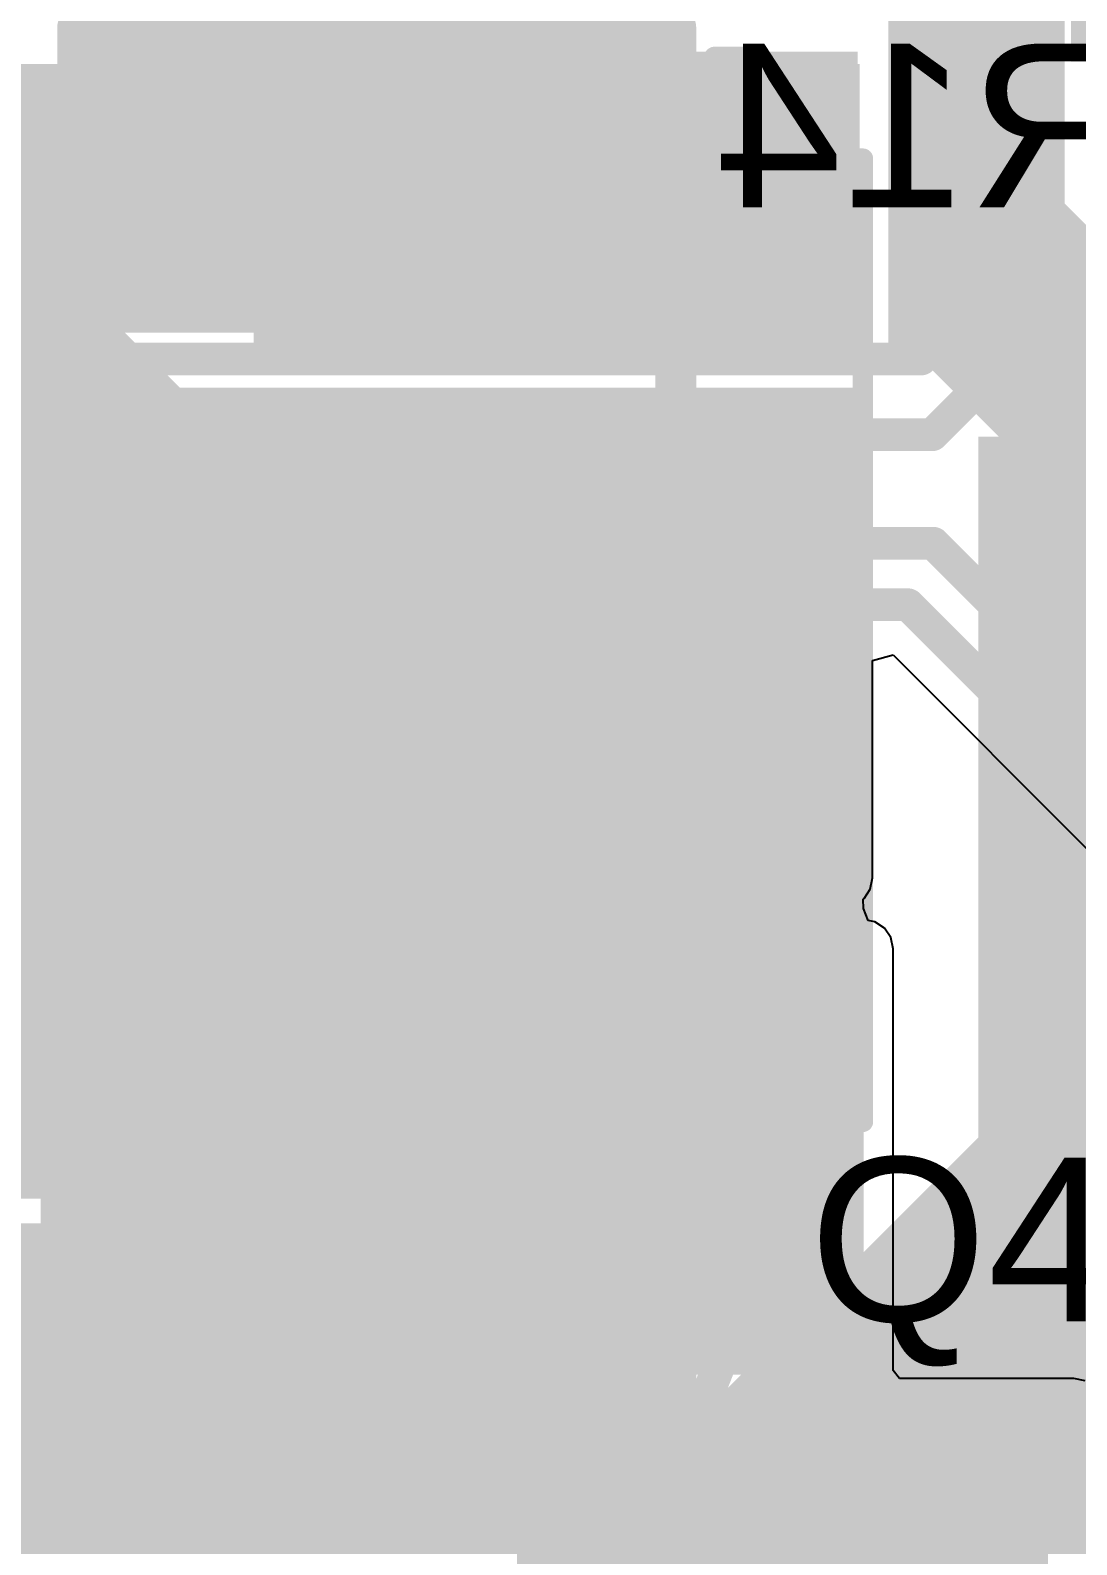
# Model space of a CAD drawing. Header units: millimetres. Extents: x -0.91 to 0.79, y -0.9 to 0.79.
# Drawn here: x 0.0365 to 0.292, y -0.6455 to -0.2757 of the extents above; entities that cross this region are included whole.
import ezdxf

# ---------------------------------------------------------------- set-up
doc = ezdxf.new("R2010")
doc.units = ezdxf.units.MM
doc.header["$MEASUREMENT"] = 0
for name, color, linetype in [('BottomLayer', 5, 'Continuous'), ('BottomOverlay', 54, 'Continuous'), ('BottomPaste', 16, 'Continuous'), ('BottomSolder', 6, 'Continuous'), ('TopLayer', 1, 'Continuous'), ('TopOverlay', 2, 'Continuous'), ('TopPaste', 8, 'Continuous'), ('TopSolder', 216, 'Continuous'), ('ViaHoleLayer', 16, 'Continuous')]:
    doc.layers.add(name, color=color, linetype=linetype)
doc.styles.add('Arial', font='', dxfattribs={"height": 0.2})
doc.styles.get('Arial').set_extended_font_data('Arial')

# ---------------------------------------------------------------- blocks, each defined once
blk = doc.blocks.new('RES_2512_B_19')
at = {"layer": 'BottomLayer'}
for points in [[(-0.15945, 0.06693), (-0.09646, 0.06693), (-0.09646, -0.06693), (-0.15945, -0.06693)], [(0.09646, 0.06693), (0.15945, 0.06693), (0.15945, -0.06693), (0.09646, -0.06693)]]:
    blk.add_hatch(color=5, dxfattribs=at).paths.add_polyline_path(points)
at = {"layer": 'BottomPaste'}
for points in [[(-0.15945, 0.06693), (-0.09646, 0.06693), (-0.09646, -0.06693), (-0.15945, -0.06693)], [(0.09646, 0.06693), (0.15945, 0.06693), (0.15945, -0.06693), (0.09646, -0.06693)]]:
    blk.add_hatch(color=16, dxfattribs=at).paths.add_polyline_path(points)
at = {"layer": 'BottomSolder'}
for points in [[(-0.16345, 0.07093), (-0.09246, 0.07093), (-0.09246, -0.07093), (-0.16345, -0.07093)], [(0.09246, 0.07093), (0.16345, 0.07093), (0.16345, -0.07093), (0.09246, -0.07093)]]:
    blk.add_hatch(color=6, dxfattribs=at).paths.add_polyline_path(points)
at = {"layer": 'BottomOverlay', "const_width": 0.01}
for points in [[(0.16679, 0.073), (-0.167, 0.073)], [(-0.167, -0.073), (-0.167, 0.073)], [(0.16679, -0.073), (0.16679, 0.073)], [(0.16679, -0.073), (-0.167, -0.073)]]:
    blk.add_lwpolyline(points, dxfattribs=at)
at = {"layer": 'BottomOverlay', "const_width": 0.005}
for points in [[(-0.1695, 0.073, 1), (-0.1645, 0.073, 1)], [(-0.1695, 0.073, 1), (-0.1645, 0.073, 1)], [(0.16429, 0.073, 1), (0.16929, 0.073, 1)], [(0.16429, 0.073, 1), (0.16929, 0.073, 1)], [(-0.1695, -0.073, 1), (-0.1645, -0.073, 1)], [(-0.1695, -0.073, 1), (-0.1645, -0.073, 1)], [(0.16429, -0.073, 1), (0.16929, -0.073, 1)], [(0.16429, -0.073, 1), (0.16929, -0.073, 1)]]:
    blk.add_lwpolyline(points, format="xyb", close=True, dxfattribs=at)
blk = doc.blocks.new('PG_TDSON_8_35')
at = {"layer": 'TopLayer'}
for points in [[(-0.03297, 0.08681), (-0.03297, -0.08681), (0.10048, -0.08681), (0.10048, 0.08681)], [(0.13041, 0.08681), (0.13041, 0.06319), (0.09892, 0.06319), (0.09892, 0.08681)], [(-0.09793, 0.08484), (-0.09793, 0.06516), (-0.1314, 0.06516), (-0.1314, 0.08484)], [(-0.09793, 0.03484), (-0.09793, 0.01516), (-0.1314, 0.01516), (-0.1314, 0.03484)], [(0.13041, 0.03681), (0.13041, 0.01319), (0.09892, 0.01319), (0.09892, 0.03681)], [(0.13041, -0.01319), (0.13041, -0.03681), (0.09892, -0.03681), (0.09892, -0.01319)], [(-0.09793, -0.01516), (-0.09793, -0.03484), (-0.1314, -0.03484), (-0.1314, -0.01516)], [(-0.09793, -0.06516), (-0.09793, -0.08484), (-0.1314, -0.08484), (-0.1314, -0.06516)], [(0.13041, -0.06319), (0.13041, -0.08681), (0.09892, -0.08681), (0.09892, -0.06319)]]:
    blk.add_hatch(color=1, dxfattribs=at).paths.add_polyline_path(points)
at = {"layer": 'TopPaste'}
for points in [[(0.13041, 0.08681), (0.13041, 0.06319), (0.09892, 0.06319), (0.09892, 0.08681)], [(-0.09793, 0.08484), (-0.09793, 0.06516), (-0.1314, 0.06516), (-0.1314, 0.08484)], [(-0.09793, 0.03484), (-0.09793, 0.01516), (-0.1314, 0.01516), (-0.1314, 0.03484)], [(0.13041, 0.03681), (0.13041, 0.01319), (0.09892, 0.01319), (0.09892, 0.03681)], [(0.13041, -0.01319), (0.13041, -0.03681), (0.09892, -0.03681), (0.09892, -0.01319)], [(-0.09793, -0.01516), (-0.09793, -0.03484), (-0.1314, -0.03484), (-0.1314, -0.01516)], [(-0.09793, -0.06516), (-0.09793, -0.08484), (-0.1314, -0.08484), (-0.1314, -0.06516)], [(0.13041, -0.06319), (0.13041, -0.08681), (0.09892, -0.08681), (0.09892, -0.06319)]]:
    blk.add_hatch(color=8, dxfattribs=at).paths.add_polyline_path(points)
at = {"layer": 'TopSolder'}
for points in [[(-0.09393, 0.08884), (-0.09393, 0.06116), (-0.1354, 0.06116), (-0.1354, 0.08884)], [(0.13441, 0.09081), (0.13441, 0.05919), (0.09492, 0.05919), (0.09492, 0.09081)], [(0.13441, 0.04081), (0.13441, 0.00919), (0.09492, 0.00919), (0.09492, 0.04081)], [(-0.09393, 0.03884), (-0.09393, 0.01116), (-0.1354, 0.01116), (-0.1354, 0.03884)], [(0.13441, -0.00919), (0.13441, -0.04081), (0.09492, -0.04081), (0.09492, -0.00919)], [(-0.09393, -0.01116), (-0.09393, -0.03884), (-0.1354, -0.03884), (-0.1354, -0.01116)], [(-0.09393, -0.06116), (-0.09393, -0.08884), (-0.1354, -0.08884), (-0.1354, -0.06116)], [(0.13441, -0.05919), (0.13441, -0.09081), (0.09492, -0.09081), (0.09492, -0.05919)]]:
    blk.add_hatch(color=216, dxfattribs=at).paths.add_polyline_path(points)
h = blk.add_hatch(color=216, dxfattribs=at)
edge = h.paths.add_edge_path()
edge.add_arc((0.10048, 0.08681), 0.004, 0, 90)
edge.add_line((0.10048, 0.09081), (-0.03297, 0.09081))
edge.add_arc((-0.03297, 0.08681), 0.004, 90, 180)
edge.add_line((-0.03697, 0.08681), (-0.03697, -0.08681))
edge.add_arc((-0.03297, -0.08681), 0.004, 180, 270)
edge.add_line((-0.03297, -0.09081), (0.10048, -0.09081))
edge.add_arc((0.10048, -0.08681), 0.004, 270, 360)
edge.add_line((0.10448, -0.08681), (0.10448, 0.08681))
at = {"layer": 'TopOverlay', "const_width": 0.005}
for points in [[(-0.11757, 0.09449), (-0.11757, 0.1063)], [(0.11757, 0.1063), (-0.11757, 0.1063)], [(0.11757, 0.09449), (0.11757, 0.1063)], [(-0.14241, 0.07006), (-0.14241, 0.08006)], [(-0.13741, 0.07506), (-0.14241, 0.08006)], [(-0.14241, 0.07006), (-0.13741, 0.07506)], [(-0.11757, -0.1063), (-0.11757, -0.09449)], [(0.11757, -0.1063), (0.11757, -0.09449)], [(0.11757, -0.1063), (-0.11757, -0.1063)]]:
    blk.add_lwpolyline(points, dxfattribs=at)
at = {"layer": 'TopOverlay', "const_width": 0.0025}
for points in [[(-0.11882, 0.1063, 1), (-0.11632, 0.1063, 1)], [(-0.11882, 0.1063, 1), (-0.11632, 0.1063, 1)], [(0.11632, 0.1063, 1), (0.11882, 0.1063, 1)], [(0.11632, 0.1063, 1), (0.11882, 0.1063, 1)], [(-0.11882, 0.09449, 1), (-0.11632, 0.09449, 1)], [(0.11632, 0.09449, 1), (0.11882, 0.09449, 1)], [(-0.14366, 0.08006, 1), (-0.14116, 0.08006, 1)], [(-0.14366, 0.08006, 1), (-0.14116, 0.08006, 1)], [(-0.13866, 0.07506, 1), (-0.13616, 0.07506, 1)], [(-0.13866, 0.07506, 1), (-0.13616, 0.07506, 1)], [(-0.14366, 0.07006, 1), (-0.14116, 0.07006, 1)], [(-0.14366, 0.07006, 1), (-0.14116, 0.07006, 1)], [(-0.11882, -0.09449, 1), (-0.11632, -0.09449, 1)], [(0.11632, -0.09449, 1), (0.11882, -0.09449, 1)], [(-0.11882, -0.1063, 1), (-0.11632, -0.1063, 1)], [(-0.11882, -0.1063, 1), (-0.11632, -0.1063, 1)], [(0.11632, -0.1063, 1), (0.11882, -0.1063, 1)], [(0.11632, -0.1063, 1), (0.11882, -0.1063, 1)]]:
    blk.add_lwpolyline(points, format="xyb", close=True, dxfattribs=at)

msp = doc.modelspace()

# ---------------------------------------------------------------- hatches: boundary and pattern name
at = {"layer": 'BottomLayer'}
for points in [[(0.002, -0.345), (0.239, -0.345), (0.239, -0.284), (0.002, -0.284)], [(0.235, -0.4827), (0.235, -0.428), (0.049, -0.428), (0.049, -0.4827)], [(0.048, -0.603), (0.24, -0.603), (0.24, -0.5), (0.048, -0.5)], [(-0.023, -0.604), (0.225, -0.604), (0.225, -0.567), (-0.023, -0.567)], [(0.29129, -0.643), (0.29129, -0.61208), (-0.131, -0.61208), (-0.131, -0.643)], [(0.132, -0.777), (0.291, -0.777), (0.291, -0.615), (0.132, -0.615)]]:
    msp.add_hatch(color=5, dxfattribs=at).paths.add_polyline_path(points)
h = msp.add_hatch(color=5, dxfattribs=at)
edge = h.paths.add_edge_path()
edge.add_arc((0.1344, -0.29581), 0.01181, 0, 360)
h = msp.add_hatch(color=5, dxfattribs=at)
edge = h.paths.add_edge_path()
edge.add_arc((0.1844, -0.29581), 0.01181, 0, 360)
h = msp.add_hatch(color=5, dxfattribs=at)
edge = h.paths.add_edge_path()
edge.add_arc((0.1344, -0.321), 0.01181, 0, 360)
h = msp.add_hatch(color=5, dxfattribs=at)
edge = h.paths.add_edge_path()
edge.add_arc((0.1844, -0.321), 0.01181, 0, 360)
h = msp.add_hatch(color=5, dxfattribs=at)
edge = h.paths.add_edge_path()
edge.add_arc((0.067, -0.442), 0.01181, 0, 360)
h = msp.add_hatch(color=5, dxfattribs=at)
edge = h.paths.add_edge_path()
edge.add_arc((0.09219, -0.442), 0.01181, 0, 360)
h = msp.add_hatch(color=5, dxfattribs=at)
edge = h.paths.add_edge_path()
edge.add_arc((0.11738, -0.442), 0.01181, 0, 360)
h = msp.add_hatch(color=5, dxfattribs=at)
edge = h.paths.add_edge_path()
edge.add_arc((0.14257, -0.442), 0.01181, 0, 360)
h = msp.add_hatch(color=5, dxfattribs=at)
edge = h.paths.add_edge_path()
edge.add_arc((0.16776, -0.442), 0.01181, 0, 360)
h = msp.add_hatch(color=5, dxfattribs=at)
edge = h.paths.add_edge_path()
edge.add_arc((0.19295, -0.442), 0.01181, 0, 360)
h = msp.add_hatch(color=5, dxfattribs=at)
edge = h.paths.add_edge_path()
edge.add_arc((0.21813, -0.442), 0.01181, 0, 360)
h = msp.add_hatch(color=5, dxfattribs=at)
edge = h.paths.add_edge_path()
edge.add_arc((0.067, -0.46769), 0.01181, 0, 360)
h = msp.add_hatch(color=5, dxfattribs=at)
edge = h.paths.add_edge_path()
edge.add_arc((0.09219, -0.46769), 0.01181, 0, 360)
h = msp.add_hatch(color=5, dxfattribs=at)
edge = h.paths.add_edge_path()
edge.add_arc((0.11738, -0.46769), 0.01181, 0, 360)
h = msp.add_hatch(color=5, dxfattribs=at)
edge = h.paths.add_edge_path()
edge.add_arc((0.14257, -0.46769), 0.01181, 0, 360)
h = msp.add_hatch(color=5, dxfattribs=at)
edge = h.paths.add_edge_path()
edge.add_arc((0.16776, -0.46769), 0.01181, 0, 360)
h = msp.add_hatch(color=5, dxfattribs=at)
edge = h.paths.add_edge_path()
edge.add_arc((0.19295, -0.46769), 0.01181, 0, 360)
h = msp.add_hatch(color=5, dxfattribs=at)
edge = h.paths.add_edge_path()
edge.add_arc((0.21813, -0.46769), 0.01181, 0, 360)
at = {"layer": 'BottomSolder'}
h = msp.add_hatch(color=6, dxfattribs=at)
edge = h.paths.add_edge_path()
edge.add_arc((0.1344, -0.29581), 0.01581, 0, 360)
h = msp.add_hatch(color=6, dxfattribs=at)
edge = h.paths.add_edge_path()
edge.add_arc((0.1844, -0.29581), 0.01581, 0, 360)
h = msp.add_hatch(color=6, dxfattribs=at)
edge = h.paths.add_edge_path()
edge.add_arc((0.1344, -0.321), 0.01581, 0, 360)
h = msp.add_hatch(color=6, dxfattribs=at)
edge = h.paths.add_edge_path()
edge.add_arc((0.1844, -0.321), 0.01581, 0, 360)
h = msp.add_hatch(color=6, dxfattribs=at)
edge = h.paths.add_edge_path()
edge.add_arc((0.067, -0.442), 0.01581, 0, 360)
h = msp.add_hatch(color=6, dxfattribs=at)
edge = h.paths.add_edge_path()
edge.add_arc((0.09219, -0.442), 0.01581, 0, 360)
h = msp.add_hatch(color=6, dxfattribs=at)
edge = h.paths.add_edge_path()
edge.add_arc((0.11738, -0.442), 0.01581, 0, 360)
h = msp.add_hatch(color=6, dxfattribs=at)
edge = h.paths.add_edge_path()
edge.add_arc((0.14257, -0.442), 0.01581, 0, 360)
h = msp.add_hatch(color=6, dxfattribs=at)
edge = h.paths.add_edge_path()
edge.add_arc((0.16776, -0.442), 0.01581, 0, 360)
h = msp.add_hatch(color=6, dxfattribs=at)
edge = h.paths.add_edge_path()
edge.add_arc((0.19295, -0.442), 0.01581, 0, 360)
h = msp.add_hatch(color=6, dxfattribs=at)
edge = h.paths.add_edge_path()
edge.add_arc((0.21813, -0.442), 0.01581, 0, 360)
h = msp.add_hatch(color=6, dxfattribs=at)
edge = h.paths.add_edge_path()
edge.add_arc((0.067, -0.46769), 0.01581, 0, 360)
h = msp.add_hatch(color=6, dxfattribs=at)
edge = h.paths.add_edge_path()
edge.add_arc((0.09219, -0.46769), 0.01581, 0, 360)
h = msp.add_hatch(color=6, dxfattribs=at)
edge = h.paths.add_edge_path()
edge.add_arc((0.11738, -0.46769), 0.01581, 0, 360)
h = msp.add_hatch(color=6, dxfattribs=at)
edge = h.paths.add_edge_path()
edge.add_arc((0.14257, -0.46769), 0.01581, 0, 360)
h = msp.add_hatch(color=6, dxfattribs=at)
edge = h.paths.add_edge_path()
edge.add_arc((0.16776, -0.46769), 0.01581, 0, 360)
h = msp.add_hatch(color=6, dxfattribs=at)
edge = h.paths.add_edge_path()
edge.add_arc((0.19295, -0.46769), 0.01581, 0, 360)
h = msp.add_hatch(color=6, dxfattribs=at)
edge = h.paths.add_edge_path()
edge.add_arc((0.21813, -0.46769), 0.01581, 0, 360)
at = {"layer": 'TopLayer'}
for points in [[(0.091, -0.352), (0.13468, -0.352), (0.13468, -0.204), (0.091, -0.204)], [(0.29057, -0.28342), (0.33008, -0.28342), (0.33008, -0.23134), (0.29057, -0.23134)], [(0.283, -0.234), (0.246, -0.234), (0.246, -0.35451), (0.283, -0.35451)], [(0.06129, -0.42071), (0.096, -0.386), (-0.01096, -0.27904), (-0.04567, -0.31375)], [(0.091, -0.352), (0.23848, -0.352), (0.23848, -0.281), (0.091, -0.281)], [(0.3155, -0.4175), (0.352, -0.381), (0.28287, -0.31187), (0.24637, -0.34837)], [(0.01533, -0.561), (0.238, -0.561), (0.238, -0.363), (0.01533, -0.363)], [(0.268, -0.561), (0.51328, -0.561), (0.51328, -0.375), (0.268, -0.375)], [(0.45437, -0.55437), (0.3895, -0.4895), (0.1645, -0.7145), (0.22937, -0.77937)], [(0.36974, -0.541), (0.32137, -0.49263), (0.1345, -0.6795), (0.18287, -0.72787)], [(0.23487, -0.54987), (0.1898, -0.5048), (-0.0257, -0.7203), (0.01937, -0.76537)], [(0.26037, -0.68063), (0.19637, -0.61663), (0.097, -0.716), (0.161, -0.78)]]:
    msp.add_hatch(color=1, dxfattribs=at).paths.add_polyline_path(points)
h = msp.add_hatch(color=1, dxfattribs=at)
edge = h.paths.add_edge_path()
edge.add_arc((0.1344, -0.29581), 0.01181, 0, 360)
h = msp.add_hatch(color=1, dxfattribs=at)
edge = h.paths.add_edge_path()
edge.add_arc((0.1844, -0.29581), 0.01181, 0, 360)
h = msp.add_hatch(color=1, dxfattribs=at)
edge = h.paths.add_edge_path()
edge.add_arc((0.1344, -0.321), 0.01181, 0, 360)
h = msp.add_hatch(color=1, dxfattribs=at)
edge = h.paths.add_edge_path()
edge.add_arc((0.1844, -0.321), 0.01181, 0, 360)
h = msp.add_hatch(color=1, dxfattribs=at)
edge = h.paths.add_edge_path()
edge.add_arc((0.067, -0.442), 0.01181, 0, 360)
h = msp.add_hatch(color=1, dxfattribs=at)
edge = h.paths.add_edge_path()
edge.add_arc((0.09219, -0.442), 0.01181, 0, 360)
h = msp.add_hatch(color=1, dxfattribs=at)
edge = h.paths.add_edge_path()
edge.add_arc((0.11738, -0.442), 0.01181, 0, 360)
h = msp.add_hatch(color=1, dxfattribs=at)
edge = h.paths.add_edge_path()
edge.add_arc((0.14257, -0.442), 0.01181, 0, 360)
h = msp.add_hatch(color=1, dxfattribs=at)
edge = h.paths.add_edge_path()
edge.add_arc((0.16776, -0.442), 0.01181, 0, 360)
h = msp.add_hatch(color=1, dxfattribs=at)
edge = h.paths.add_edge_path()
edge.add_arc((0.19295, -0.442), 0.01181, 0, 360)
h = msp.add_hatch(color=1, dxfattribs=at)
edge = h.paths.add_edge_path()
edge.add_arc((0.21813, -0.442), 0.01181, 0, 360)
h = msp.add_hatch(color=1, dxfattribs=at)
edge = h.paths.add_edge_path()
edge.add_arc((0.067, -0.46769), 0.01181, 0, 360)
h = msp.add_hatch(color=1, dxfattribs=at)
edge = h.paths.add_edge_path()
edge.add_arc((0.09219, -0.46769), 0.01181, 0, 360)
h = msp.add_hatch(color=1, dxfattribs=at)
edge = h.paths.add_edge_path()
edge.add_arc((0.11738, -0.46769), 0.01181, 0, 360)
h = msp.add_hatch(color=1, dxfattribs=at)
edge = h.paths.add_edge_path()
edge.add_arc((0.14257, -0.46769), 0.01181, 0, 360)
h = msp.add_hatch(color=1, dxfattribs=at)
edge = h.paths.add_edge_path()
edge.add_arc((0.16776, -0.46769), 0.01181, 0, 360)
h = msp.add_hatch(color=1, dxfattribs=at)
edge = h.paths.add_edge_path()
edge.add_arc((0.19295, -0.46769), 0.01181, 0, 360)
h = msp.add_hatch(color=1, dxfattribs=at)
edge = h.paths.add_edge_path()
edge.add_arc((0.21813, -0.46769), 0.01181, 0, 360)
at = {"layer": 'TopSolder'}
h = msp.add_hatch(color=216, dxfattribs=at)
edge = h.paths.add_edge_path()
edge.add_arc((0.1344, -0.29581), 0.01581, 0, 360)
h = msp.add_hatch(color=216, dxfattribs=at)
edge = h.paths.add_edge_path()
edge.add_arc((0.1844, -0.29581), 0.01581, 0, 360)
h = msp.add_hatch(color=216, dxfattribs=at)
edge = h.paths.add_edge_path()
edge.add_arc((0.1344, -0.321), 0.01581, 0, 360)
h = msp.add_hatch(color=216, dxfattribs=at)
edge = h.paths.add_edge_path()
edge.add_arc((0.1844, -0.321), 0.01581, 0, 360)
h = msp.add_hatch(color=216, dxfattribs=at)
edge = h.paths.add_edge_path()
edge.add_arc((0.067, -0.442), 0.01581, 0, 360)
h = msp.add_hatch(color=216, dxfattribs=at)
edge = h.paths.add_edge_path()
edge.add_arc((0.09219, -0.442), 0.01581, 0, 360)
h = msp.add_hatch(color=216, dxfattribs=at)
edge = h.paths.add_edge_path()
edge.add_arc((0.11738, -0.442), 0.01581, 0, 360)
h = msp.add_hatch(color=216, dxfattribs=at)
edge = h.paths.add_edge_path()
edge.add_arc((0.14257, -0.442), 0.01581, 0, 360)
h = msp.add_hatch(color=216, dxfattribs=at)
edge = h.paths.add_edge_path()
edge.add_arc((0.16776, -0.442), 0.01581, 0, 360)
h = msp.add_hatch(color=216, dxfattribs=at)
edge = h.paths.add_edge_path()
edge.add_arc((0.19295, -0.442), 0.01581, 0, 360)
h = msp.add_hatch(color=216, dxfattribs=at)
edge = h.paths.add_edge_path()
edge.add_arc((0.21813, -0.442), 0.01581, 0, 360)
h = msp.add_hatch(color=216, dxfattribs=at)
edge = h.paths.add_edge_path()
edge.add_arc((0.067, -0.46769), 0.01581, 0, 360)
h = msp.add_hatch(color=216, dxfattribs=at)
edge = h.paths.add_edge_path()
edge.add_arc((0.09219, -0.46769), 0.01581, 0, 360)
h = msp.add_hatch(color=216, dxfattribs=at)
edge = h.paths.add_edge_path()
edge.add_arc((0.11738, -0.46769), 0.01581, 0, 360)
h = msp.add_hatch(color=216, dxfattribs=at)
edge = h.paths.add_edge_path()
edge.add_arc((0.14257, -0.46769), 0.01581, 0, 360)
h = msp.add_hatch(color=216, dxfattribs=at)
edge = h.paths.add_edge_path()
edge.add_arc((0.16776, -0.46769), 0.01581, 0, 360)
h = msp.add_hatch(color=216, dxfattribs=at)
edge = h.paths.add_edge_path()
edge.add_arc((0.19295, -0.46769), 0.01581, 0, 360)
h = msp.add_hatch(color=216, dxfattribs=at)
edge = h.paths.add_edge_path()
edge.add_arc((0.21813, -0.46769), 0.01581, 0, 360)
at = {"layer": 'ViaHoleLayer'}
h = msp.add_hatch(color=16, dxfattribs=at)
edge = h.paths.add_edge_path()
edge.add_arc((0.1344, -0.29581), 0.00591, 0, 360)
h = msp.add_hatch(color=16, dxfattribs=at)
edge = h.paths.add_edge_path()
edge.add_arc((0.1844, -0.29581), 0.00591, 0, 360)
h = msp.add_hatch(color=16, dxfattribs=at)
edge = h.paths.add_edge_path()
edge.add_arc((0.1344, -0.321), 0.00591, 0, 360)
h = msp.add_hatch(color=16, dxfattribs=at)
edge = h.paths.add_edge_path()
edge.add_arc((0.1844, -0.321), 0.00591, 0, 360)
h = msp.add_hatch(color=16, dxfattribs=at)
edge = h.paths.add_edge_path()
edge.add_arc((0.067, -0.442), 0.00591, 0, 360)
h = msp.add_hatch(color=16, dxfattribs=at)
edge = h.paths.add_edge_path()
edge.add_arc((0.09219, -0.442), 0.00591, 0, 360)
h = msp.add_hatch(color=16, dxfattribs=at)
edge = h.paths.add_edge_path()
edge.add_arc((0.11738, -0.442), 0.00591, 0, 360)
h = msp.add_hatch(color=16, dxfattribs=at)
edge = h.paths.add_edge_path()
edge.add_arc((0.14257, -0.442), 0.00591, 0, 360)
h = msp.add_hatch(color=16, dxfattribs=at)
edge = h.paths.add_edge_path()
edge.add_arc((0.16776, -0.442), 0.00591, 0, 360)
h = msp.add_hatch(color=16, dxfattribs=at)
edge = h.paths.add_edge_path()
edge.add_arc((0.19295, -0.442), 0.00591, 0, 360)
h = msp.add_hatch(color=16, dxfattribs=at)
edge = h.paths.add_edge_path()
edge.add_arc((0.21813, -0.442), 0.00591, 0, 360)
h = msp.add_hatch(color=16, dxfattribs=at)
edge = h.paths.add_edge_path()
edge.add_arc((0.067, -0.46769), 0.00591, 0, 360)
h = msp.add_hatch(color=16, dxfattribs=at)
edge = h.paths.add_edge_path()
edge.add_arc((0.09219, -0.46769), 0.00591, 0, 360)
h = msp.add_hatch(color=16, dxfattribs=at)
edge = h.paths.add_edge_path()
edge.add_arc((0.11738, -0.46769), 0.00591, 0, 360)
h = msp.add_hatch(color=16, dxfattribs=at)
edge = h.paths.add_edge_path()
edge.add_arc((0.14257, -0.46769), 0.00591, 0, 360)
h = msp.add_hatch(color=16, dxfattribs=at)
edge = h.paths.add_edge_path()
edge.add_arc((0.16776, -0.46769), 0.00591, 0, 360)
h = msp.add_hatch(color=16, dxfattribs=at)
edge = h.paths.add_edge_path()
edge.add_arc((0.19295, -0.46769), 0.00591, 0, 360)
h = msp.add_hatch(color=16, dxfattribs=at)
edge = h.paths.add_edge_path()
edge.add_arc((0.21813, -0.46769), 0.00591, 0, 360)

# ---------------------------------------------------------------- linework, layer by layer
at = {"layer": 'BottomLayer'}
for p, q in [((0.24214, -0.42962), (0.24714, -0.42821)), ((0.24714, -0.42821), (0.2953, -0.47638)), ((0.24214, -0.4827), (0.24214, -0.42962)), ((0.24159, -0.48543), (0.24214, -0.4827)), ((0.23988, -0.48786), (0.24005, -0.48775)), ((0.23993, -0.49017), (0.23988, -0.48786)), ((0.24005, -0.48775), (0.24159, -0.48543)), ((0.24107, -0.49308), (0.23993, -0.49017)), ((0.24273, -0.49341), (0.24107, -0.49308)), ((0.24505, -0.49495), (0.24273, -0.49341)), ((0.24659, -0.49727), (0.24505, -0.49495)), ((0.24714, -0.5), (0.24659, -0.49727)), ((0.24714, -0.603), (0.24714, -0.5)), ((0.24873, -0.60494), (0.24714, -0.603)), ((0.29129, -0.60494), (0.24873, -0.60494)), ((0.29402, -0.60548), (0.29129, -0.60494))]:
    msp.add_line(p, q, dxfattribs=at)
for points, const_width in [([(0.285, -0.34621), (0.285, -0.173)], 0.008), ([(0.268, -0.342), (0.268, -0.198)], 0.008), ([(0.254, -0.356), (0.268, -0.342)], 0.008), ([(0.25671, -0.3745), (0.285, -0.34621)], 0.008), ([(-0.00256, -0.356), (0.254, -0.356)], 0.008), ([(0.01508, -0.3745), (0.25671, -0.3745)], 0.008), ([(-0.17879, -0.401), (0.257, -0.401)], 0.008), ([(0.257, -0.401), (0.2925, -0.4365)], 0.008), ([(-0.185, -0.416), (0.25079, -0.416)], 0.008), ([(0.25079, -0.416), (0.30829, -0.4735)], 0.008), ([(0.2925, -0.4365), (0.56804, -0.4365)], 0.008), ([(0.10658, -0.5855), (0.12108, -0.571)], 0.025)]:
    msp.add_lwpolyline(points, dxfattribs=dict(at, const_width=const_width))
for points, const_width in [([(0.266, -0.342, 1), (0.27, -0.342, 1)], 0.004), ([(0.266, -0.342, 1), (0.27, -0.342, 1)], 0.004), ([(0.283, -0.34621, 1), (0.287, -0.34621, 1)], 0.004), ([(0.283, -0.34621, 1), (0.287, -0.34621, 1)], 0.004), ([(0.252, -0.356, 1), (0.256, -0.356, 1)], 0.004), ([(0.252, -0.356, 1), (0.256, -0.356, 1)], 0.004), ([(0.25471, -0.3745, 1), (0.25871, -0.3745, 1)], 0.004), ([(0.25471, -0.3745, 1), (0.25871, -0.3745, 1)], 0.004), ([(0.255, -0.401, 1), (0.259, -0.401, 1)], 0.004), ([(0.255, -0.401, 1), (0.259, -0.401, 1)], 0.004), ([(0.24879, -0.416, 1), (0.25279, -0.416, 1)], 0.004), ([(0.24879, -0.416, 1), (0.25279, -0.416, 1)], 0.004), ([(0.2905, -0.4365, 1), (0.2945, -0.4365, 1)], 0.004), ([(0.2905, -0.4365, 1), (0.2945, -0.4365, 1)], 0.004), ([(0.11483, -0.571, 1), (0.12733, -0.571, 1)], 0.0125), ([(0.10033, -0.5855, 1), (0.11283, -0.5855, 1)], 0.0125)]:
    msp.add_lwpolyline(points, format="xyb", close=True, dxfattribs=dict(at, const_width=const_width))
at = {"layer": 'TopLayer'}
for points, const_width in [([(0.05848, -0.31), (0.05848, -0.25148)], 0.012), ([(0.262, -0.33275), (0.262, -0.27726)], 0.025), ([(0.089, -0.61718), (0.089, -0.514)], 0.1), ([(0.00008, -0.7061), (0.089, -0.61718)], 0.1)]:
    msp.add_lwpolyline(points, dxfattribs=dict(at, const_width=const_width))
for points, const_width in [([(0.25575, -0.27726, 1), (0.26825, -0.27726, 1)], 0.0125), ([(0.05548, -0.31, 1), (0.06148, -0.31, 1)], 0.006), ([(0.25575, -0.33275, 1), (0.26825, -0.33275, 1)], 0.0125), ([(0.064, -0.514, 1), (0.114, -0.514, 1)], 0.05), ([(0.064, -0.61718, 1), (0.114, -0.61718, 1)], 0.05), ([(0.064, -0.61718, 1), (0.114, -0.61718, 1)], 0.05)]:
    msp.add_lwpolyline(points, format="xyb", close=True, dxfattribs=dict(at, const_width=const_width))

# ---------------------------------------------------------------- block references
at = {"rotation": 270}
for name, p in [('RES_2512_B_19', (0.12108, -0.44205)), ('PG_TDSON_8_35', (0.13348, -0.42467))]:
    msp.add_blockref(name, p, dxfattribs=at)

# ---------------------------------------------------------------- texts
at = {"layer": 'BottomOverlay', "style": 'Arial', "text_generation_flag": 2}
msp.add_text('R14', height=0.04, dxfattribs=at).set_placement((0.30598, -0.31899))
at = {"layer": 'TopOverlay', "style": 'Arial'}
msp.add_text('Q4', height=0.04, dxfattribs=at).set_placement((0.22668, -0.59099))
msp.add_text('VM', height=0.065, rotation=360, dxfattribs=at).set_placement((0.1555, -0.64969))

doc.saveas('drawing.dxf')
